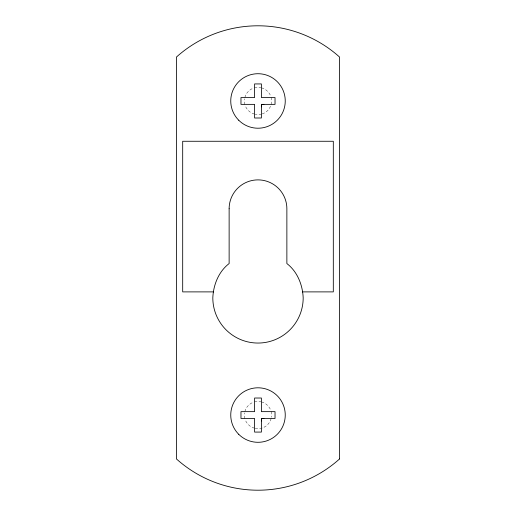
<?xml version="1.0" encoding="UTF-8"?>
<svg xmlns="http://www.w3.org/2000/svg" width="516" height="516" viewBox="0 0 516 516"><rect width="100%" height="100%" fill="white"/><g stroke="black" fill="none" stroke-linecap="round" stroke-linejoin="round"><path stroke-width="0.39" stroke-dasharray="2.58 1.94" d="M271.158 411.523A13.622 13.622 0 0 1 271.455 417.186M271.158 418.579A13.622 13.622 0 0 1 255.162 428.377M254.472 428.209A13.622 13.622 0 0 1 245.042 419.256M244.842 418.579A13.622 13.622 0 0 1 244.545 412.916M244.842 411.523A13.622 13.622 0 0 1 253.795 402.093M254.472 401.893A13.622 13.622 0 0 1 260.838 401.725M261.528 401.893A13.622 13.622 0 0 1 270.958 410.846M271.158 97.44A13.622 13.622 0 0 1 262.205 113.92M261.528 114.126A13.622 13.622 0 0 1 255.162 114.288M254.472 114.126A13.622 13.622 0 0 1 245.042 105.174M244.842 104.49A13.622 13.622 0 0 1 244.545 98.833M244.842 97.44A13.622 13.622 0 0 1 253.795 88.004M254.472 87.804A13.622 13.622 0 0 1 260.838 87.636M261.528 87.804A13.622 13.622 0 0 1 270.958 96.756"/><path stroke-width="0.77" d="M261.406 106.864L261.406 104.367L275.028 104.367L275.028 97.556L261.406 97.556L261.406 83.934L254.594 83.934L254.594 97.556L240.972 97.556L240.972 104.367L254.594 104.367L254.594 117.996L261.406 117.996L261.406 104.367M261.406 420.953L261.406 418.457L275.028 418.457L275.028 411.645L261.406 411.645L261.406 398.023L254.594 398.023L254.594 411.645L240.972 411.645L240.972 418.457L254.594 418.457L254.594 432.079L261.406 432.079L261.406 418.457M261.515 104.484L263.902 104.367M261.515 418.566L263.902 418.457M213.605 291.888L182.69 291.888L182.69 141.268L333.31 141.268L333.31 291.888L302.395 291.888M229.13 208.754L229.13 263.553C218.649 271.584 213.34 284.897 212.818 297.867A45.182 45.182 0 0 0 258 343.05A45.182 45.182 0 0 0 303.182 297.867C302.66 284.897 297.351 271.584 286.87 263.547L286.87 208.754A28.87 28.87 0 0 0 258 179.884A28.87 28.87 0 0 0 229.13 208.754M339.586 458.924L339.586 57.076A122.047 122.047 0 0 0 176.414 57.076L176.414 458.924A122.047 122.047 0 0 0 339.586 458.924M238.734 434.317A27.245 27.245 0 0 0 284.322 422.101A27.245 27.245 0 0 0 250.95 388.729A27.245 27.245 0 0 0 238.734 434.317M238.734 120.234A27.245 27.245 0 0 0 284.322 108.018A27.245 27.245 0 0 0 250.95 74.646A27.245 27.245 0 0 0 238.734 120.234"/></g></svg>
